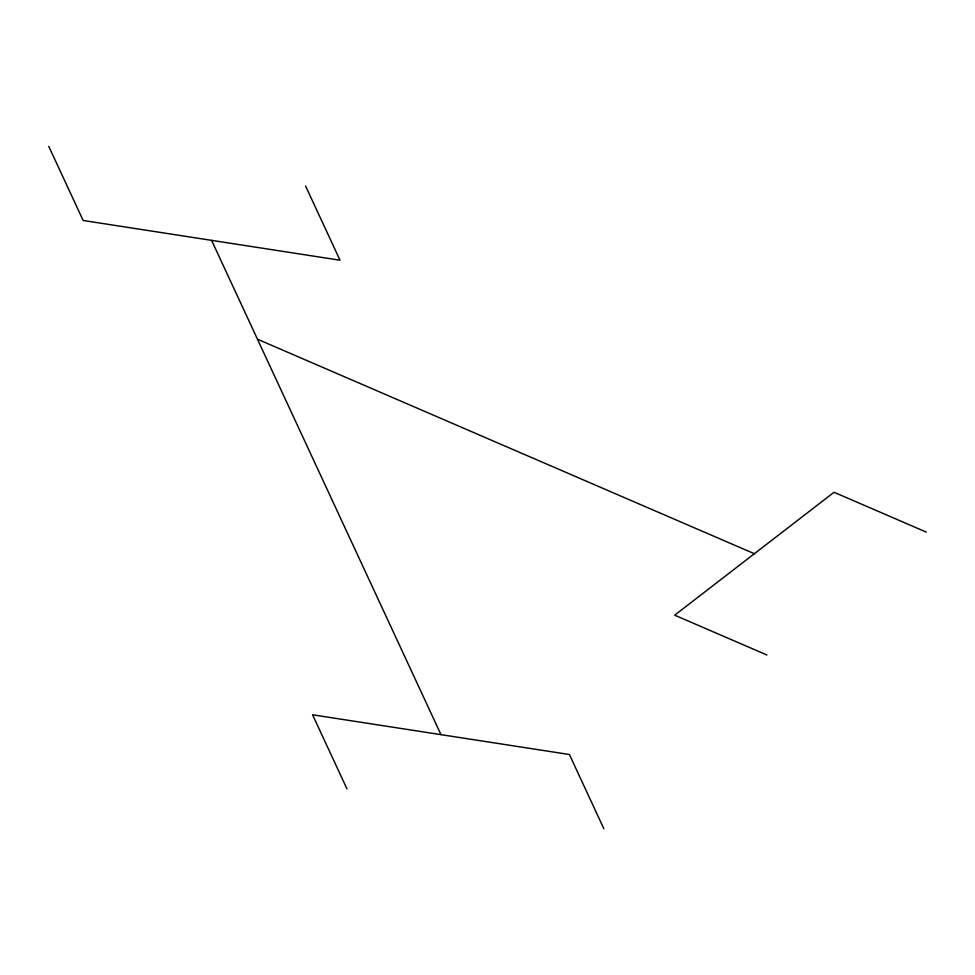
<?xml version="1.0" encoding="UTF-8"?>
<svg xmlns="http://www.w3.org/2000/svg" width="975" height="975" viewBox="0 0 975 975"><rect width="100%" height="100%" fill="white"/><g stroke="black" fill="none" stroke-linecap="round" stroke-linejoin="round"><path stroke-width="1.46" d="M926.25 532.082L834.039 492.278L674.688 615.176L766.898 654.981M257.461 339.202L754.37 553.727M305.602 186.079L340.007 260.215L83.155 220.484L48.75 146.335M603.83 828.665L569.412 754.516L312.573 714.785L346.978 788.921M211.587 240.35L440.992 734.65"/></g></svg>
